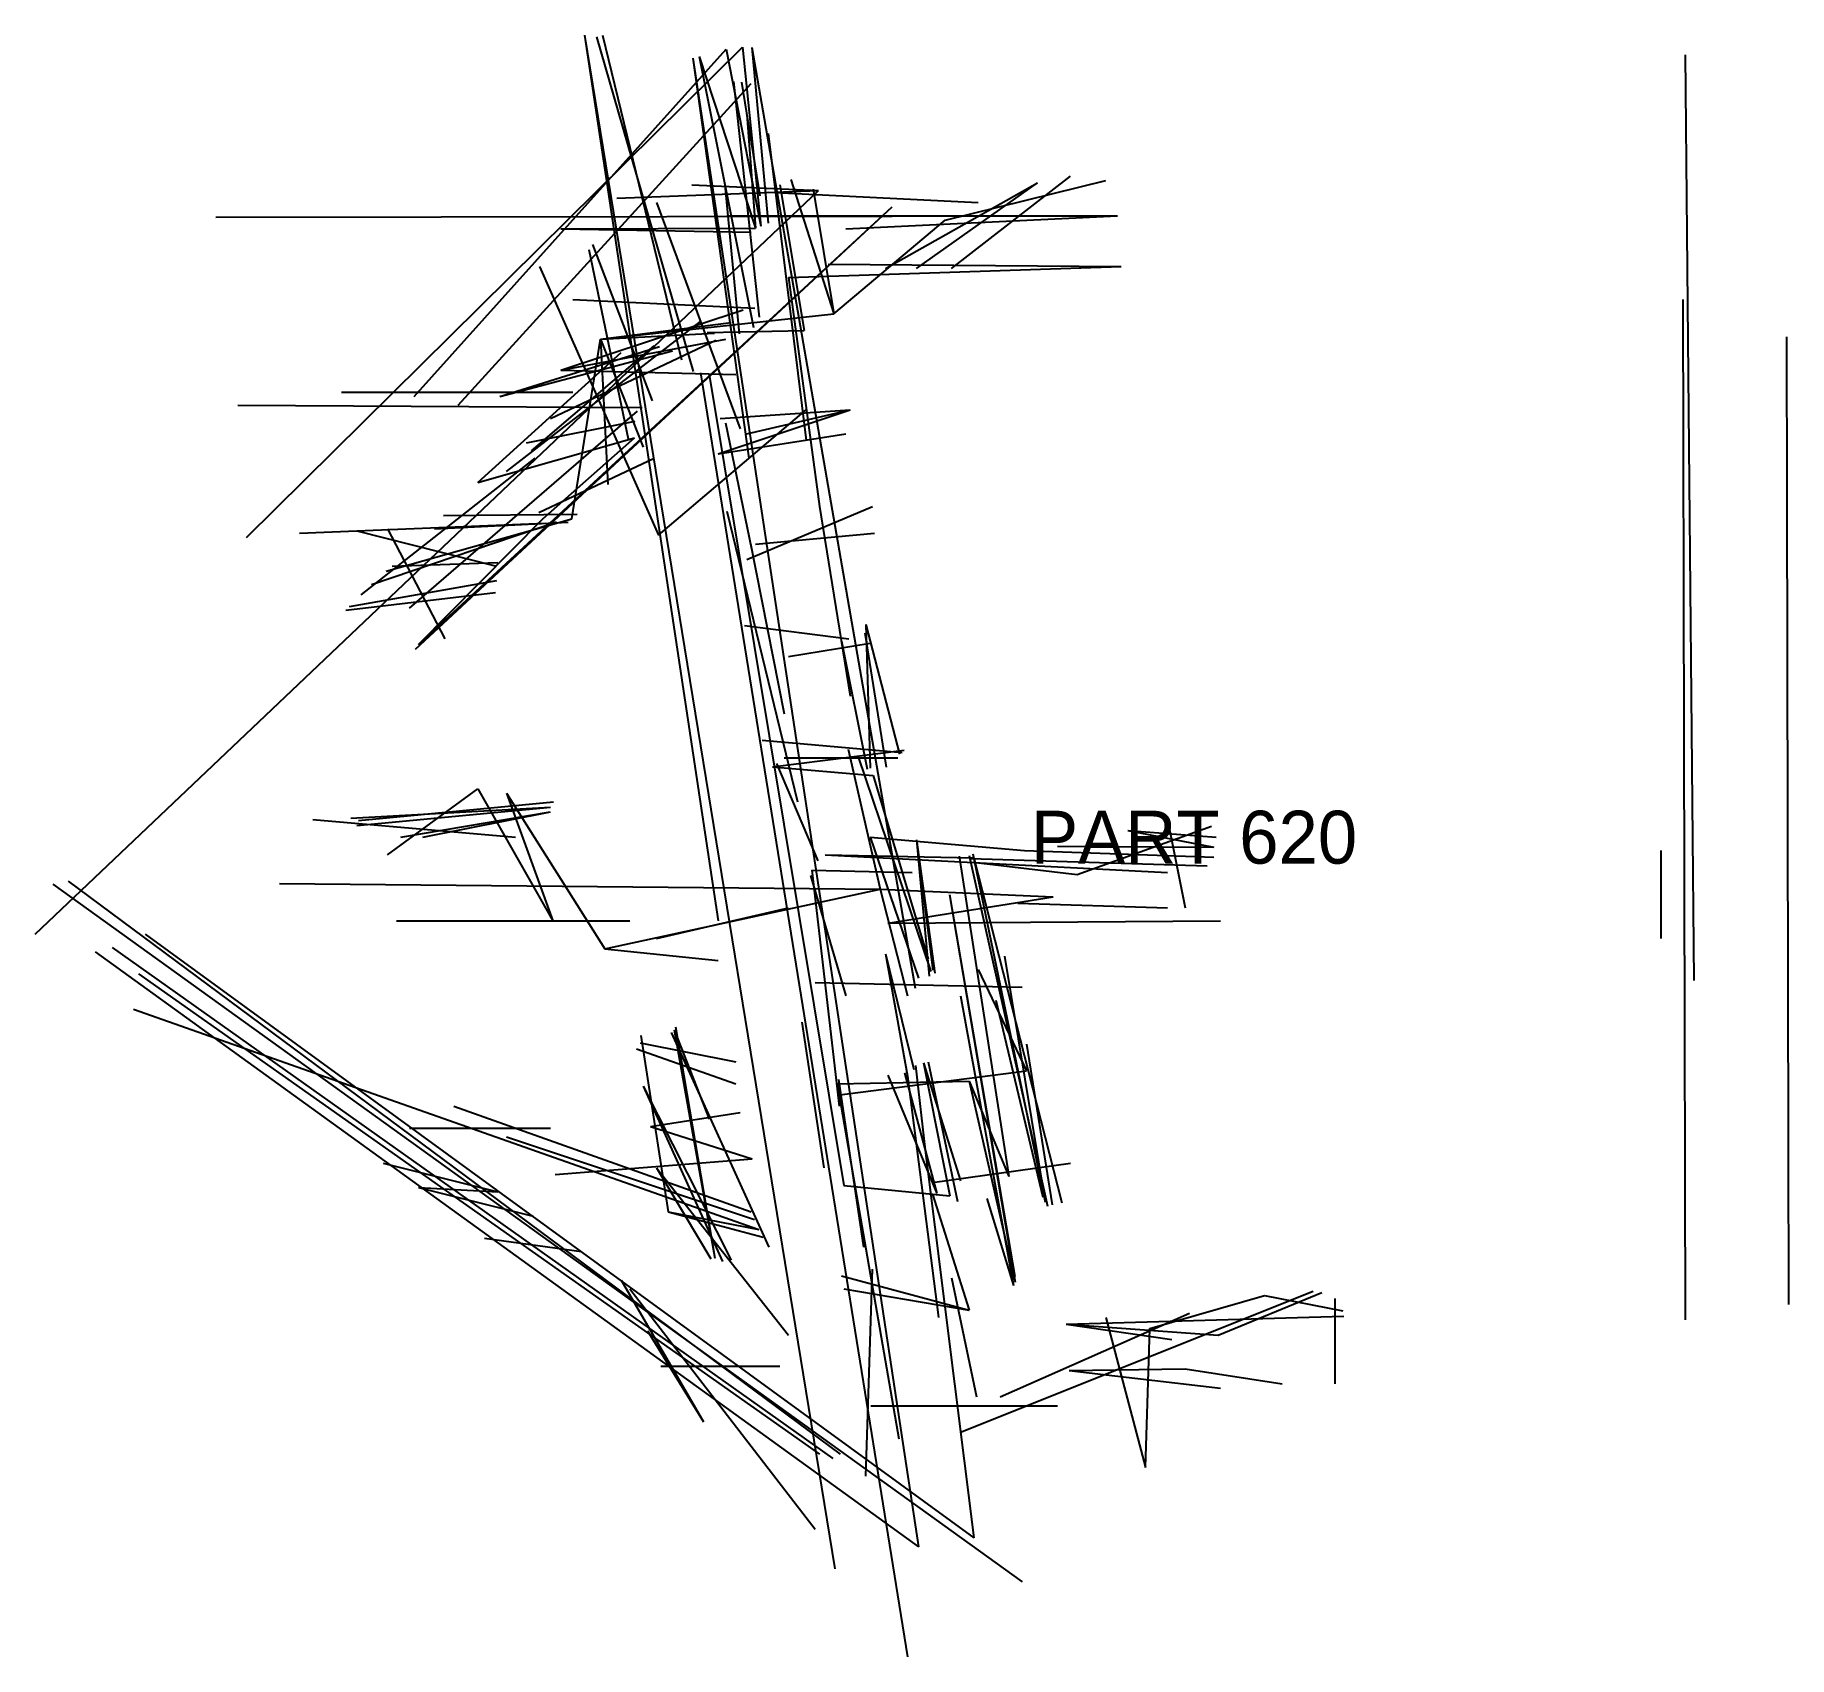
# Model space of a CAD drawing. Header units: millimetres. Extents: x 608 to 1006, y 823 to 1191.
import ezdxf

# ---------------------------------------------------------------- set-up
doc = ezdxf.new("R2010")
doc.units = ezdxf.units.MM
doc.layers.add('ANNOTATIONS', color=3, linetype='Continuous')
doc.layers.add('GEOMETRY', color=7, linetype='Continuous')

msp = doc.modelspace()

# ---------------------------------------------------------------- linework, layer by layer
at = {"layer": 'GEOMETRY'}
for p, q in [((732.67, 1191), (763, 990)), ((732.67, 1191), (789.5, 843)), ((735.43, 1190.57), (757.33, 1114.67)), ((736.75, 1191), (754.67, 1117.33)), ((656, 1077), (768.57, 1188.29)), ((694, 1109), (764.83, 1187.83)), ((758.67, 1186.17), (771.5, 1147.17)), ((758.67, 1186.17), (771, 1124.67)), ((764.83, 1187.83), (772.67, 1147.67)), ((768.57, 1188.29), (772.67, 1147.67)), ((770.67, 1188.17), (807.75, 974.75)), ((770.67, 1188.17), (774.33, 1148.33)), ((984.5, 976.5), (982.5, 1186.5)), ((757.25, 1185.75), (808.5, 848)), ((757.25, 1185.75), (770, 1095)), ((704, 1107), (770.5, 1180)), ((766.5, 1180.5), (772.33, 1127)), ((768.33, 1180.33), (772.5, 1154.5)), ((769.5, 1173), (771.5, 1147.17)), ((774.33, 1168.67), (783, 1099)), ((779.5, 1158.25), (789.25, 1127.75)), ((816, 1138), (843, 1159)), ((608, 987), (785.75, 1155.75)), ((740, 1154), (785.75, 1155.75)), ((757, 1157), (785.75, 1155.75)), ((764.5, 1157), (767.75, 1123.25)), ((774.33, 1155.33), (822, 1153)), ((777, 1157), (782.5, 1124)), ((784.6, 1156), (789.25, 1127.75)), ((801, 1138), (835.5, 1157.5)), ((808, 1138), (835.5, 1157.5)), ((814.5, 1149), (851, 1158)), ((694.33, 1051.67), (802.5, 1152)), ((695, 1052.75), (802.5, 1152)), ((749, 1153), (768, 1101.67)), ((649, 1149.67), (853.67, 1150)), ((727.33, 1147), (771.5, 1147.17)), ((727.33, 1147), (770.5, 1146.25)), ((765, 1150), (853.67, 1150)), ((789.25, 1127.75), (814.5, 1149)), ((792, 1147), (853.67, 1150)), ((733.67, 1142.33), (742.67, 1099)), ((734.5, 1143.5), (748, 1108)), ((722.5, 1138.5), (749.5, 1077.5)), ((779, 1136), (854.5, 1138.5)), ((788, 1139), (854.5, 1138.5)), ((779, 1136), (786, 1084)), ((730, 1131), (771.33, 1129)), ((982.5, 899.5), (982, 1131)), ((727.33, 1115), (768.67, 1128.67)), ((736.33, 1122), (789.25, 1127.75)), ((715, 1092), (759, 1126)), ((736.33, 1122), (766, 1125.75)), ((736.33, 1122), (762.17, 1123.33)), ((760.5, 1123.5), (782.5, 1124)), ((1006, 903), (1005.5, 1122.5)), ((708.5, 1089.5), (741, 1119)), ((713.5, 1109), (749.67, 1120.33)), ((713.5, 1109), (752.67, 1119.33)), ((720.67, 1096.67), (748.5, 1120.5)), ((725, 1104), (762.5, 1121.75)), ((727.33, 1115), (764.75, 1122)), ((729.8, 1081.2), (736.33, 1122)), ((736.33, 1122), (746, 1097.5)), ((736.33, 1122), (738, 1089)), ((727.33, 1115), (767, 1114)), ((759, 1114.33), (806, 823)), ((761, 1114), (791.5, 930)), ((654, 1107), (745.75, 1106.5)), ((677.5, 1110), (730, 1110)), ((693, 1061), (744.67, 1105.67)), ((719.5, 1098.5), (744.2, 1103.4)), ((749.5, 1077.5), (783, 1106)), ((763, 1096), (793, 1106)), ((763.5, 1104), (793, 1106)), ((764.67, 1103), (770.6, 1074.4)), ((769.5, 1100.5), (793, 1106)), ((708.5, 1089.5), (744, 1099.6)), ((723.2, 1081.2), (744, 1099.6)), ((763, 1096), (792, 1100.5)), ((682, 1064), (721.5, 1095)), ((722.33, 1082.67), (748.5, 1095)), ((765, 1083), (781, 1017)), ((769.5, 1072), (798, 1084)), ((786, 1084), (793, 1041)), ((668, 1078), (723.75, 1080.25)), ((684.33, 1066.33), (726.29, 1080.57)), ((687.67, 1069.33), (729.8, 1081.2)), ((688, 1079), (701, 1054)), ((695, 1052.75), (723.2, 1081.2)), ((698.67, 1079), (729, 1080.5)), ((700.67, 1082), (731, 1082.33)), ((681, 1078.5), (712.4, 1070.6)), ((770.33, 1075.67), (778, 1037)), ((771.5, 1075.5), (798.5, 1078)), ((689, 1070.5), (713, 1071.33)), ((679.33, 1061.33), (712.75, 1067.25)), ((678.5, 1060.5), (712.5, 1064.5)), ((769, 1057), (792.67, 1054)), ((796.33, 1055.33), (801.14, 1024.86)), ((796.5, 1057.25), (804.17, 1027.83)), ((796.5, 1057.25), (797.5, 1024.67)), ((779, 1050), (797.5, 1053)), ((791, 1053.5), (796.8, 1024.4)), ((773, 1031), (804.8, 1028.2)), ((775.33, 1025), (805.25, 1028.75)), ((778, 1027), (803.8, 1027)), ((792.5, 1029), (799.8, 997.2)), ((794.75, 1027.25), (811.25, 978.5)), ((775.33, 1025), (798.17, 1023)), ((776.25, 1025.75), (785.6, 1003.6)), ((798.17, 1023), (810.67, 981.33)), ((688, 1005), (708.5, 1020)), ((708.5, 1020), (725.5, 990)), ((715, 1019), (737.33, 983.67)), ((715, 1019), (725.5, 990)), ((679.67, 1013.33), (725, 1015.8)), ((681, 1011.67), (725, 1015.8)), ((681.4, 1012.8), (725.67, 1017)), ((671, 1013), (717, 1009)), ((691, 1009), (725, 1014.75)), ((696, 1009), (725, 1014.75)), ((844.5, 1000.5), (875, 1011.5)), ((865, 1013), (869, 993)), ((797.5, 1009), (808.5, 977)), ((797.5, 1009), (832.5, 1006)), ((808, 1008.4), (812.17, 978.17)), ((808, 1008.4), (810.88, 977.5)), ((808, 1008.4), (811.71, 978.86)), ((840, 1007), (875.5, 1006.75)), ((856, 1010.5), (875.5, 1006.75)), ((856, 1010.5), (876, 1009)), ((787.33, 1005), (865, 1001)), ((787.33, 1005), (821, 1004.33)), ((817.67, 1004.67), (829, 932)), ((820, 1004.83), (837.75, 925.25)), ((820.29, 1004.14), (874, 1002.5)), ((820.8, 1005.2), (837.2, 926.2)), ((821, 1004.33), (841, 926)), ((821.5, 1003.25), (844.5, 1000.5)), ((832.5, 1006), (875.5, 1004.5)), ((977, 986), (977, 1006)), ((615.5, 999), (790.67, 869)), ((784, 1000.33), (792, 973)), ((784.25, 1001.5), (807, 1001)), ((784.25, 1001.5), (790.5, 948)), ((612, 998.33), (832, 840)), ((663.5, 998.5), (799.8, 997.2)), ((737.33, 983.67), (799.8, 997.2)), ((799.8, 997.2), (839, 995.5)), ((799.8, 997.2), (806, 973)), ((801.5, 989.5), (839, 995.5)), ((815.5, 996), (830.33, 909.33)), ((815.5, 996), (830.4, 908)), ((749, 986), (779, 993)), ((831, 994), (865, 993)), ((690, 990), (743, 990)), ((801.5, 989.5), (877, 990)), ((625.5, 984), (789, 868)), ((633, 987), (821, 850)), ((737.33, 983.67), (763, 981)), ((621.67, 983), (808.5, 848)), ((801, 982.5), (806, 954.75)), ((801, 982.5), (807.43, 956.29)), ((828, 982), (837.2, 926.2)), ((631.5, 978), (786, 869)), ((785, 976), (832, 975)), ((822, 979), (833, 956)), ((818, 973), (830, 907.25)), ((826, 972), (836.67, 927.33)), ((630.33, 970), (772.25, 920)), ((745.5, 964), (751.67, 924)), ((752.33, 964.67), (774.5, 916)), ((753, 965.25), (761, 945)), ((753, 965.25), (762.25, 913.5)), ((753.33, 966), (762.25, 913.5)), ((782, 967), (787, 934)), ((744.5, 961), (767, 953)), ((745.33, 962.33), (767, 958)), ((833, 962), (838.8, 925.6)), ((790, 950.5), (833, 956)), ((805.33, 955.5), (812.67, 928.17)), ((807.8, 957.2), (810, 938)), ((809.6, 957.8), (815.6, 927.6)), ((809.6, 957.8), (818, 931)), ((810.67, 958), (817.33, 926.33)), ((746, 952.5), (764, 912.75)), ((746, 952.5), (766, 913)), ((790, 953), (820, 953.67)), ((790, 953), (804, 872.5)), ((790.33, 954), (796, 916)), ((801.5, 955), (812.67, 928.17)), ((806, 954.75), (813, 900)), ((820, 953.67), (830.4, 908)), ((820, 953.67), (829, 932)), ((703, 948), (770.5, 924)), ((747.67, 943.33), (768, 946.5)), ((747.67, 943.33), (770.75, 936)), ((693, 943), (725, 943)), ((715, 941), (771.25, 922.25)), ((726, 932.5), (770.75, 936)), ((810, 938), (821, 850)), ((687, 935), (713, 928.5)), ((749, 934), (779, 896)), ((749, 934), (761.33, 913.33)), ((811.67, 930.67), (843, 935)), ((695, 929.5), (721, 923)), ((695, 929.5), (713, 928.5)), ((791.5, 930), (815.6, 927.6)), ((811.67, 928), (820, 901.67)), ((751.67, 924), (772.25, 920)), ((751.67, 924), (773.25, 918.25)), ((824, 927), (830, 907.25)), ((710, 918), (732, 915)), ((741, 908.5), (759.67, 876.33)), ((791, 909.5), (820, 901.67)), ((796.5, 864), (798, 911)), ((816, 909), (821.67, 882)), ((743, 906.5), (785, 852)), ((791.5, 906.5), (820, 901.67)), ((818, 874), (898, 906)), ((861, 897.5), (887, 905)), ((876.5, 896), (900, 905.67)), ((887, 905), (904.75, 901.5)), ((903, 885), (903, 904.33)), ((827, 882), (870, 901)), ((842, 898.5), (905, 900.33)), ((851, 900), (860, 866)), ((747, 897), (759.67, 876.33)), ((842, 898.5), (876.5, 896)), ((842, 898.5), (866, 895)), ((860, 866), (861, 897.5)), ((750, 889), (777, 889)), ((842.67, 888), (869, 888.33)), ((842.67, 888), (877, 884)), ((869, 888.33), (891, 885)), ((797.67, 880), (840, 880))]:
    msp.add_line(p, q, dxfattribs=at)

# ---------------------------------------------------------------- texts
at = {"layer": 'ANNOTATIONS'}
msp.add_text('PART 620', height=12, dxfattribs=at).set_placement((834, 1003))

doc.saveas('drawing.dxf')
